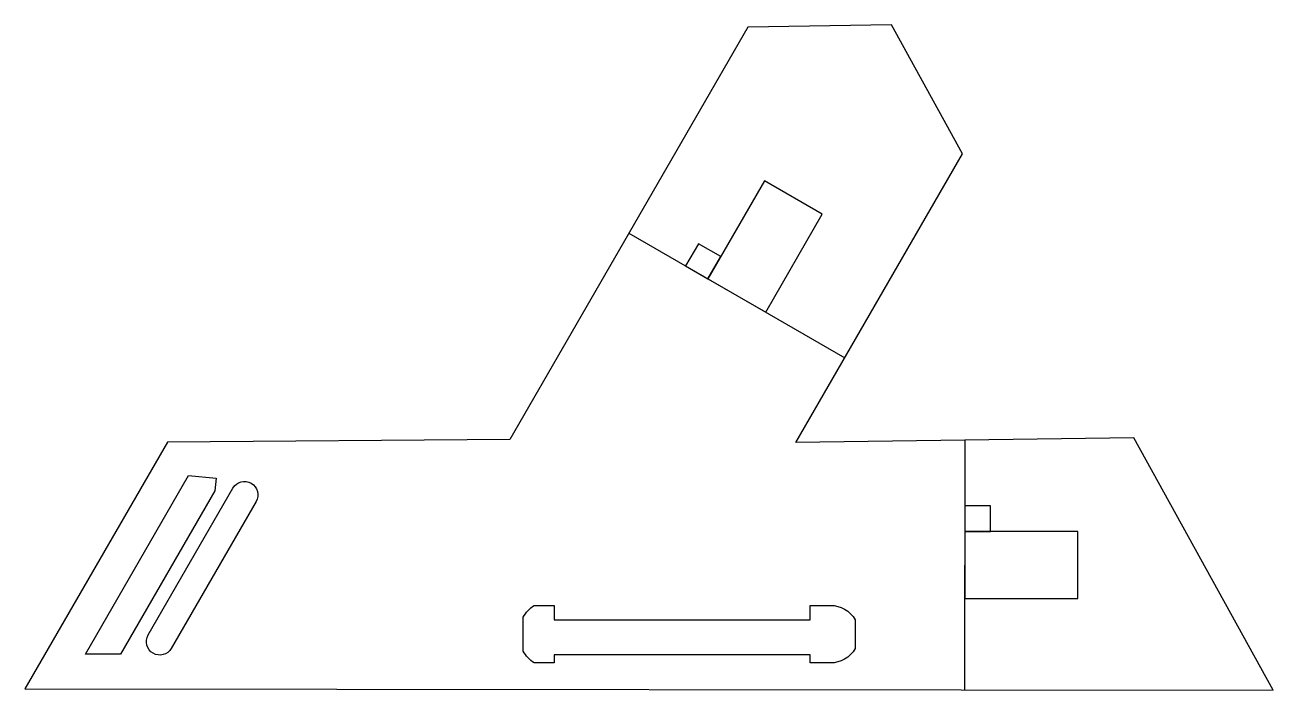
# Model space of a CAD drawing. Header units: millimetres. Extents: x -44 to 199, y 87 to 217.
import ezdxf

# ---------------------------------------------------------------- set-up
doc = ezdxf.new("R2010")
doc.units = ezdxf.units.MM
doc.layers.get('0').update_dxf_attribs({"linetype": 'CONTINUOUS'})

msp = doc.modelspace()

# ---------------------------------------------------------------- linework, layer by layer
for p, q in [((73.88, 175.97), (115.88, 151.72)), ((139.25, 135.69), (139.21, 87.11))]:
    msp.add_line(p, q)
for points in [[(-15.9, 135.27), (-43.61, 87.27), (199.22, 87.05), (172.15, 136.17), (106.35, 135.21), (138.81, 191.44), (125, 216.51), (97.05, 216.1), (50.72, 135.84)], [(89.25, 167.1), (100.51, 160.6), (111.51, 179.65), (100.25, 186.15)], [(89.25, 167.1), (91.75, 171.43), (87.42, 173.93), (84.92, 169.6)], [(-6.66, 125.84), (-25.03, 94.05), (-31.84, 94.06), (-11.78, 128.8), (-6.43, 128.31)], [(139.23, 117.9), (144.23, 117.9), (144.23, 122.9), (139.23, 122.9)], [(139.23, 104.9), (161.23, 104.9), (161.23, 117.9), (139.23, 117.9)]]:
    msp.add_lwpolyline(points, close=True)
for points in [[(-19.65, 97.77), (-3.15, 126.35, -1), (1.36, 123.75), (-15.14, 95.17, -1)], [(109.17, 92.33), (109.17, 93.93), (59.37, 93.93), (59.37, 92.33), (55.44, 92.33, -0.116494), (53.34, 94.64), (53.34, 101.23, -0.116494), (55.44, 103.53), (59.37, 103.53), (59.37, 100.72), (109.17, 100.72), (109.17, 103.53), (113.07, 103.53, -0.268026), (117.92, 100.73), (117.92, 95.13, -0.268026), (113.07, 92.33)]]:
    msp.add_lwpolyline(points, format="xyb", close=True)

doc.saveas('drawing.dxf')
